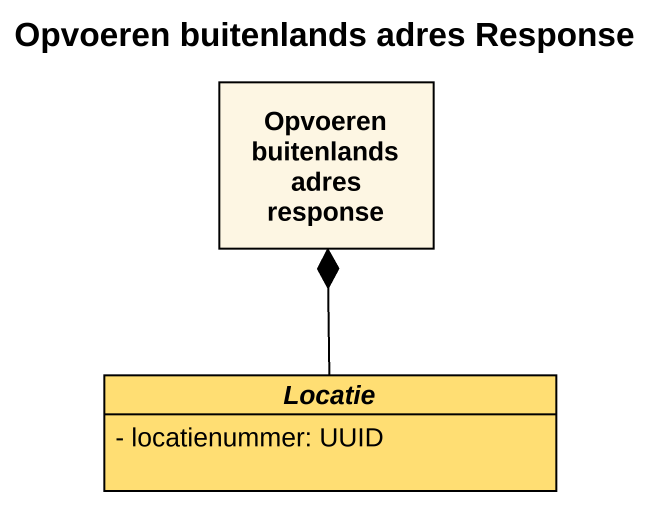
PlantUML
@startuml
title Opvoeren buitenlands adres Response
hide circle
hide empty members
skinparam classAttributeIconSize 0
class "Opvoeren buitenlands adres response" as Opvoeren_buitenlands_adres
abstract class Locatie #FFDE73 {
  - locatienummer: UUID
}
Locatie -up-* Opvoeren_buitenlands_adres
@enduml
